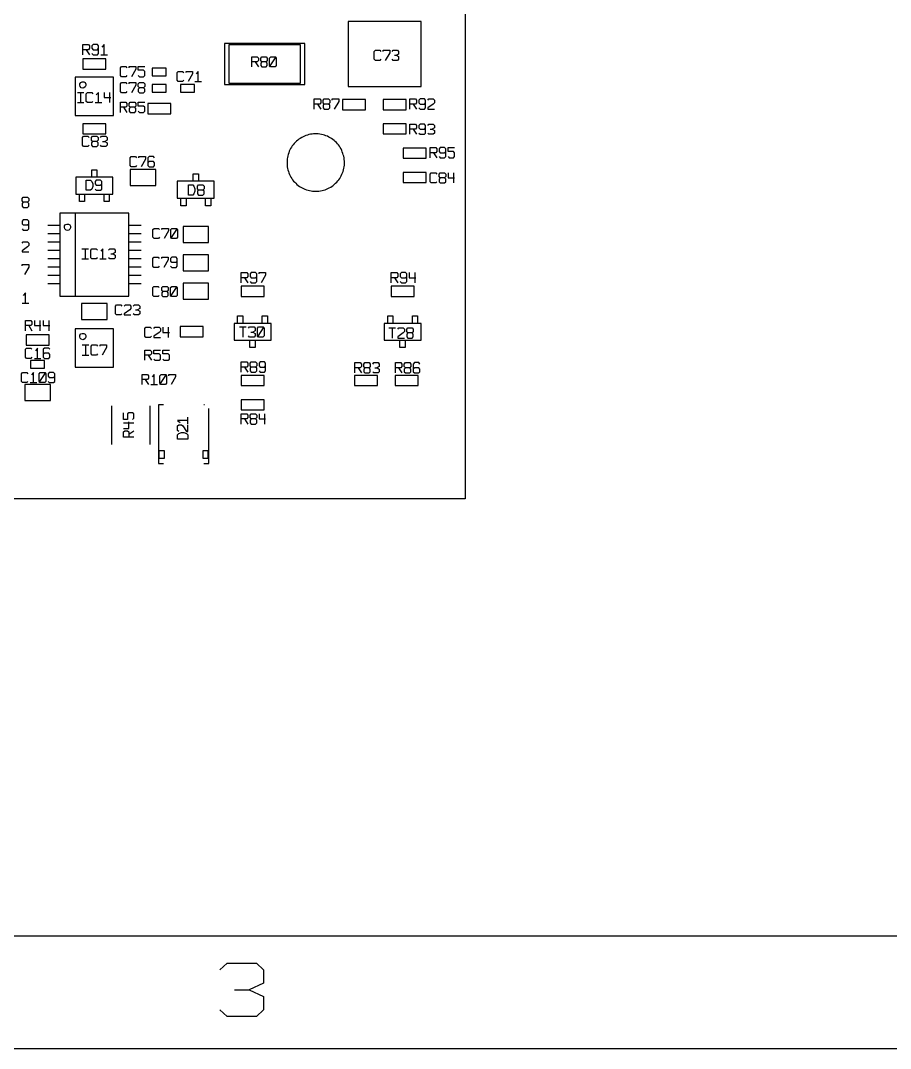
# Model space of a CAD drawing. Extents: x -228 to 961, y -124 to 716.
# Drawn here: x 172.3 to 364.9, y -124.5 to 103 of the extents above; entities that cross this region are included whole.
import ezdxf

# ---------------------------------------------------------------- set-up
doc = ezdxf.new("R2010")
doc.units = 0
doc.layers.add('1', color=1, linetype='CONTINUOUS')

msp = doc.modelspace()

# ---------------------------------------------------------------- linework, layer by layer
at = {"layer": '1'}
for p, q in [((270.75, 509.27), (270.75, -2.83)), ((244.87, 102.78), (244.87, 88.4)), ((261.02, 102.78), (244.87, 102.78)), ((261.02, 88.4), (261.02, 102.78)), ((235.27, 97.95), (217.45, 97.95)), ((217.45, 97.95), (217.45, 88.9)), ((235.27, 88.9), (235.27, 97.95)), ((186.12, 95.45), (186.12, 97.73)), ((186.12, 97.73), (187.32, 97.73)), ((187.32, 96.58), (186.12, 96.58)), ((186.85, 96.58), (187.57, 95.45)), ((187.32, 97.73), (187.57, 97.43)), ((187.57, 96.88), (187.32, 96.58)), ((187.57, 97.43), (187.57, 96.88)), ((188.35, 97.73), (188.1, 97.43)), ((188.1, 97.43), (188.1, 96.88)), ((188.1, 96.88), (188.35, 96.58)), ((188.1, 95.73), (188.35, 95.45)), ((189.32, 97.73), (188.35, 97.73)), ((188.35, 96.58), (189.32, 96.58)), ((189.55, 97.43), (189.32, 97.73)), ((189.32, 96.58), (189.55, 96.88)), ((189.32, 95.45), (189.55, 95.73)), ((189.55, 95.73), (189.55, 97.43)), ((190.82, 97.73), (190.32, 97.15)), ((190.82, 95.45), (190.82, 97.73)), ((218.45, 97.68), (218.45, 89.18)), ((234.3, 97.68), (218.45, 97.68)), ((234.3, 89.18), (234.3, 97.68)), ((250.62, 96.18), (250.87, 96.45)), ((250.62, 94.48), (250.62, 96.18)), ((250.87, 96.45), (251.82, 96.45)), ((251.82, 96.45), (252.07, 96.18)), ((252.6, 96.18), (252.6, 96.45)), ((252.6, 96.45), (254.05, 96.45)), ((254.05, 95.9), (253.07, 94.2)), ((254.05, 96.45), (254.05, 95.9)), ((254.57, 96.18), (254.82, 96.45)), ((254.82, 96.45), (255.8, 96.45)), ((256.02, 95.6), (255.55, 95.33)), ((255.8, 96.45), (256.02, 96.18)), ((256.02, 96.18), (256.02, 95.6)), ((191.17, 94.55), (186.1, 94.55)), ((186.1, 94.55), (186.1, 92.3)), ((188.35, 95.45), (189.32, 95.45)), ((190.07, 95.45), (191.55, 95.45)), ((191.17, 92.3), (191.17, 94.55)), ((223.5, 92.75), (223.5, 95.03)), ((223.5, 95.03), (224.7, 95.03)), ((224.7, 93.9), (223.5, 93.9)), ((224.22, 93.9), (224.95, 92.75)), ((224.7, 95.03), (224.95, 94.73)), ((224.95, 94.18), (224.7, 93.9)), ((224.95, 94.73), (224.95, 94.18)), ((225.47, 94.73), (225.72, 95.03)), ((225.47, 94.18), (225.47, 94.73)), ((225.72, 93.9), (225.47, 94.18)), ((225.72, 93.9), (225.47, 93.6)), ((225.47, 93.6), (225.47, 93.05)), ((225.72, 95.03), (226.67, 95.03)), ((226.67, 93.9), (225.72, 93.9)), ((226.67, 95.03), (226.92, 94.73)), ((226.92, 94.18), (226.67, 93.9)), ((226.92, 93.6), (226.67, 93.9)), ((226.92, 94.73), (226.92, 94.18)), ((226.92, 93.05), (226.92, 93.6)), ((227.45, 94.73), (227.7, 95.03)), ((227.45, 92.75), (228.9, 95.03)), ((227.45, 93.05), (227.45, 94.73)), ((227.7, 95.03), (228.67, 95.03)), ((228.67, 95.03), (228.9, 94.73)), ((228.9, 94.73), (228.9, 93.05)), ((250.87, 94.2), (250.62, 94.48)), ((251.82, 94.2), (250.87, 94.2)), ((252.07, 94.48), (251.82, 94.2)), ((254.82, 94.2), (254.57, 94.48)), ((255.8, 94.2), (254.82, 94.2)), ((255.07, 95.33), (255.55, 95.33)), ((255.55, 95.33), (256.02, 95.05)), ((256.02, 94.48), (255.8, 94.2)), ((256.02, 95.05), (256.02, 94.48)), ((186.1, 92.3), (191.17, 92.3)), ((194.4, 92.58), (194.62, 92.88)), ((194.4, 90.88), (194.4, 92.58)), ((194.62, 92.88), (195.6, 92.88)), ((195.6, 92.88), (195.85, 92.58)), ((196.37, 92.58), (196.37, 92.88)), ((196.37, 92.88), (197.82, 92.88)), ((197.82, 92.3), (196.85, 90.6)), ((197.82, 92.88), (197.82, 92.3)), ((198.35, 92.03), (198.35, 92.88)), ((198.35, 92.88), (199.8, 92.88)), ((199.55, 92.03), (198.35, 92.03)), ((199.8, 91.73), (199.55, 92.03)), ((199.8, 90.88), (199.8, 91.73)), ((204.57, 92.48), (201.45, 92.48)), ((201.45, 92.48), (201.45, 90.78)), ((204.57, 90.78), (204.57, 92.48)), ((206.97, 91.5), (207.2, 91.78)), ((206.97, 89.8), (206.97, 91.5)), ((207.2, 91.78), (208.17, 91.78)), ((208.17, 91.78), (208.42, 91.5)), ((208.95, 91.5), (208.95, 91.78)), ((208.95, 91.78), (210.4, 91.78)), ((210.4, 91.23), (209.42, 89.53)), ((210.4, 91.78), (210.4, 91.23)), ((211.65, 91.78), (211.17, 91.23)), ((211.65, 89.53), (211.65, 91.78)), ((225.47, 93.05), (225.72, 92.75)), ((225.72, 92.75), (226.67, 92.75)), ((226.67, 92.75), (226.92, 93.05)), ((227.7, 92.75), (227.45, 93.05)), ((228.67, 92.75), (227.7, 92.75)), ((228.9, 93.05), (228.67, 92.75)), ((192.87, 90.48), (184.4, 90.48)), ((184.4, 90.48), (184.4, 82)), ((185.4, 88.73), (185.45, 89.05)), ((185.45, 89.05), (185.65, 89.33)), ((185.65, 89.33), (185.97, 89.48)), ((185.97, 89.48), (186.32, 89.45)), ((186.32, 89.45), (186.6, 89.28)), ((186.6, 89.28), (186.77, 88.98)), ((186.77, 88.98), (186.77, 88.63)), ((192.87, 82), (192.87, 90.48)), ((194.62, 90.6), (194.4, 90.88)), ((194.4, 89), (194.62, 89.28)), ((194.4, 87.3), (194.4, 89)), ((195.6, 90.6), (194.62, 90.6)), ((194.62, 89.28), (195.6, 89.28)), ((195.85, 90.88), (195.6, 90.6)), ((195.6, 89.28), (195.85, 89)), ((196.37, 89), (196.37, 89.28)), ((196.37, 89.28), (197.82, 89.28)), ((197.82, 89.28), (197.82, 88.7)), ((198.35, 90.88), (198.6, 90.6)), ((198.35, 89), (198.6, 89.28)), ((198.35, 88.43), (198.35, 89)), ((198.6, 90.6), (199.55, 90.6)), ((198.6, 89.28), (199.55, 89.28)), ((199.55, 90.6), (199.8, 90.88)), ((199.55, 89.28), (199.8, 89)), ((199.8, 89), (199.8, 88.43)), ((201.45, 90.78), (204.57, 90.78)), ((204.57, 88.88), (201.45, 88.88)), ((201.45, 88.88), (201.45, 87.18)), ((204.57, 87.18), (204.57, 88.88)), ((207.2, 89.53), (206.97, 89.8)), ((208.17, 89.53), (207.2, 89.53)), ((207.75, 88.88), (207.75, 87.18)), ((210.85, 88.88), (207.75, 88.88)), ((208.42, 89.8), (208.17, 89.53)), ((210.85, 87.18), (210.85, 88.88)), ((210.92, 89.53), (212.37, 89.53)), ((217.45, 88.9), (235.27, 88.9)), ((218.45, 89.18), (234.3, 89.18)), ((184.87, 87.13), (186.32, 87.13)), ((185.5, 88.4), (185.4, 88.73)), ((185.75, 88.15), (185.5, 88.4)), ((185.6, 87.13), (185.6, 84.85)), ((186.1, 88.08), (185.75, 88.15)), ((186.32, 88.13), (186.1, 88.08)), ((186.62, 88.33), (186.32, 88.13)), ((186.77, 88.63), (186.62, 88.33)), ((186.85, 86.83), (187.1, 87.13)), ((186.85, 85.13), (186.85, 86.83)), ((187.1, 87.13), (188.05, 87.13)), ((188.05, 87.13), (188.3, 86.83)), ((189.55, 87.13), (189.07, 86.55)), ((189.55, 84.85), (189.55, 87.13)), ((190.8, 87.13), (190.8, 85.98)), ((192.02, 87.13), (192.02, 84.85)), ((194.62, 87), (194.4, 87.3)), ((195.6, 87), (194.62, 87)), ((195.85, 87.3), (195.6, 87)), ((197.82, 88.7), (196.85, 87)), ((198.6, 88.15), (198.35, 88.43)), ((198.6, 88.15), (198.35, 87.85)), ((198.35, 87.85), (198.35, 87.3)), ((198.35, 87.3), (198.6, 87)), ((199.55, 88.15), (198.6, 88.15)), ((198.6, 87), (199.55, 87)), ((199.8, 88.43), (199.55, 88.15)), ((199.8, 87.85), (199.55, 88.15)), ((199.55, 87), (199.8, 87.3)), ((199.8, 87.3), (199.8, 87.85)), ((201.45, 87.18), (204.57, 87.18)), ((207.75, 87.18), (210.85, 87.18)), ((244.87, 88.4), (261.02, 88.4)), ((184.87, 84.85), (186.32, 84.85)), ((187.1, 84.85), (186.85, 85.13)), ((188.05, 84.85), (187.1, 84.85)), ((188.3, 85.13), (188.05, 84.85)), ((188.82, 84.85), (190.27, 84.85)), ((190.8, 85.98), (192.27, 85.98)), ((194.4, 82.7), (194.4, 84.95)), ((194.4, 84.95), (195.6, 84.95)), ((195.6, 84.95), (195.85, 84.68)), ((195.85, 84.68), (195.85, 84.1)), ((196.37, 84.68), (196.6, 84.95)), ((196.37, 84.1), (196.37, 84.68)), ((196.6, 84.95), (197.57, 84.95)), ((197.57, 84.95), (197.82, 84.68)), ((197.82, 84.68), (197.82, 84.1)), ((198.35, 84.1), (198.35, 84.95)), ((198.35, 84.95), (199.8, 84.95)), ((205.55, 84.68), (200.47, 84.68)), ((200.47, 84.68), (200.47, 82.4)), ((205.55, 82.4), (205.55, 84.68)), ((237.32, 83.43), (237.32, 85.68)), ((237.32, 85.68), (238.55, 85.68)), ((238.55, 84.55), (237.32, 84.55)), ((238.05, 84.55), (238.77, 83.43)), ((238.55, 85.68), (238.77, 85.4)), ((238.77, 84.83), (238.55, 84.55)), ((238.77, 85.4), (238.77, 84.83)), ((239.3, 85.4), (239.55, 85.68)), ((239.3, 84.83), (239.3, 85.4)), ((239.55, 84.55), (239.3, 84.83)), ((239.55, 84.55), (239.3, 84.28)), ((239.3, 84.28), (239.3, 83.7)), ((239.55, 85.68), (240.52, 85.68)), ((240.52, 84.55), (239.55, 84.55)), ((240.52, 85.68), (240.75, 85.4)), ((240.75, 84.83), (240.52, 84.55)), ((240.75, 84.28), (240.52, 84.55)), ((240.75, 85.4), (240.75, 84.83)), ((240.75, 83.7), (240.75, 84.28)), ((241.27, 85.4), (241.27, 85.68)), ((241.27, 85.68), (242.75, 85.68)), ((242.75, 85.1), (241.77, 83.43)), ((242.75, 85.68), (242.75, 85.1)), ((248.67, 85.58), (243.57, 85.58)), ((243.57, 85.58), (243.57, 83.3)), ((248.67, 83.3), (248.67, 85.58)), ((257.65, 85.58), (252.57, 85.58)), ((252.57, 85.58), (252.57, 83.3)), ((257.65, 83.3), (257.65, 85.58)), ((258.52, 83.43), (258.52, 85.68)), ((258.52, 85.68), (259.75, 85.68)), ((259.75, 84.55), (258.52, 84.55)), ((259.25, 84.55), (259.97, 83.43)), ((259.75, 85.68), (259.97, 85.4)), ((259.97, 84.83), (259.75, 84.55)), ((259.97, 85.4), (259.97, 84.83)), ((260.75, 85.68), (260.5, 85.4)), ((260.5, 85.4), (260.5, 84.83)), ((260.5, 84.83), (260.75, 84.55)), ((261.72, 85.68), (260.75, 85.68)), ((260.75, 84.55), (261.72, 84.55)), ((261.95, 85.4), (261.72, 85.68)), ((261.72, 84.55), (261.95, 84.83)), ((261.95, 83.7), (261.95, 85.4)), ((262.47, 85.4), (262.72, 85.68)), ((263.7, 84.55), (262.47, 83.7)), ((262.72, 85.68), (263.7, 85.68)), ((263.7, 85.68), (263.95, 85.4)), ((263.95, 84.83), (263.7, 84.55)), ((263.95, 85.4), (263.95, 84.83)), ((184.4, 82), (192.87, 82)), ((195.6, 83.83), (194.4, 83.83)), ((195.12, 83.83), (195.85, 82.7)), ((195.85, 84.1), (195.6, 83.83)), ((196.6, 83.83), (196.37, 84.1)), ((196.6, 83.83), (196.37, 83.55)), ((196.37, 83.55), (196.37, 82.98)), ((196.37, 82.98), (196.6, 82.7)), ((197.57, 83.83), (196.6, 83.83)), ((196.6, 82.7), (197.57, 82.7)), ((197.82, 84.1), (197.57, 83.83)), ((197.82, 83.55), (197.57, 83.83)), ((197.57, 82.7), (197.82, 82.98)), ((197.82, 82.98), (197.82, 83.55)), ((199.55, 84.1), (198.35, 84.1)), ((198.35, 82.98), (198.6, 82.7)), ((198.6, 82.7), (199.55, 82.7)), ((199.8, 83.83), (199.55, 84.1)), ((199.55, 82.7), (199.8, 82.98)), ((199.8, 82.98), (199.8, 83.83)), ((200.47, 82.4), (205.55, 82.4)), ((239.3, 83.7), (239.55, 83.43)), ((239.55, 83.43), (240.52, 83.43)), ((240.52, 83.43), (240.75, 83.7)), ((243.57, 83.3), (248.67, 83.3)), ((252.57, 83.3), (257.65, 83.3)), ((260.5, 83.7), (260.75, 83.43)), ((260.75, 83.43), (261.72, 83.43)), ((261.72, 83.43), (261.95, 83.7)), ((262.47, 83.7), (262.47, 83.43)), ((262.47, 83.43), (263.95, 83.43)), ((191.17, 80.18), (186.1, 80.18)), ((186.1, 80.18), (186.1, 77.93)), ((191.17, 77.93), (191.17, 80.18)), ((257.65, 80.18), (252.57, 80.18)), ((252.57, 80.18), (252.57, 77.93)), ((257.65, 77.93), (257.65, 80.18)), ((258.52, 77.85), (258.52, 80.1)), ((258.52, 80.1), (259.75, 80.1)), ((259.75, 80.1), (259.97, 79.83)), ((259.97, 79.83), (259.97, 79.25)), ((260.75, 80.1), (260.5, 79.83)), ((260.5, 79.83), (260.5, 79.25)), ((261.72, 80.1), (260.75, 80.1)), ((261.95, 79.83), (261.72, 80.1)), ((261.95, 78.13), (261.95, 79.83)), ((262.47, 79.83), (262.72, 80.1)), ((262.72, 80.1), (263.7, 80.1)), ((263.7, 80.1), (263.95, 79.83)), ((263.95, 79.83), (263.95, 79.25)), ((186.02, 77.13), (186.27, 77.4)), ((186.1, 77.93), (191.17, 77.93)), ((186.27, 77.4), (187.22, 77.4)), ((187.22, 77.4), (187.47, 77.13)), ((188, 77.13), (188.25, 77.4)), ((188.25, 77.4), (189.22, 77.4)), ((189.22, 77.4), (189.45, 77.13)), ((189.97, 77.13), (190.22, 77.4)), ((190.22, 77.4), (191.2, 77.4)), ((191.2, 77.4), (191.45, 77.13)), ((235.17, 77.43), (234.85, 77.3)), ((235.5, 77.58), (235.17, 77.43)), ((235.82, 77.68), (235.5, 77.58)), ((236.15, 77.78), (235.82, 77.68)), ((236.5, 77.85), (236.15, 77.78)), ((236.85, 77.9), (236.5, 77.85)), ((237.2, 77.93), (236.85, 77.9)), ((237.55, 77.95), (237.2, 77.93)), ((237.87, 77.95), (237.55, 77.95)), ((238.22, 77.93), (237.87, 77.95)), ((238.57, 77.88), (238.22, 77.93)), ((238.92, 77.83), (238.57, 77.88)), ((239.27, 77.75), (238.92, 77.83)), ((239.6, 77.65), (239.27, 77.75)), ((239.92, 77.53), (239.6, 77.65)), ((240.25, 77.4), (239.92, 77.53)), ((240.57, 77.25), (240.25, 77.4)), ((252.57, 77.93), (257.65, 77.93)), ((259.75, 78.98), (258.52, 78.98)), ((259.25, 78.98), (259.97, 77.85)), ((259.97, 79.25), (259.75, 78.98)), ((260.5, 79.25), (260.75, 78.98)), ((260.5, 78.13), (260.75, 77.85)), ((260.75, 78.98), (261.72, 78.98)), ((260.75, 77.85), (261.72, 77.85)), ((261.72, 78.98), (261.95, 79.25)), ((261.72, 77.85), (261.95, 78.13)), ((262.72, 77.85), (262.47, 78.13)), ((263.7, 77.85), (262.72, 77.85)), ((262.97, 78.98), (263.45, 78.98)), ((263.95, 79.25), (263.45, 78.98)), ((263.45, 78.98), (263.95, 78.7)), ((263.95, 78.13), (263.7, 77.85)), ((263.95, 78.7), (263.95, 78.13)), ((186.02, 75.43), (186.02, 77.13)), ((186.27, 75.13), (186.02, 75.43)), ((187.22, 75.13), (186.27, 75.13)), ((187.47, 75.43), (187.22, 75.13)), ((188, 76.55), (188, 77.13)), ((188.25, 76.28), (188, 76.55)), ((188.25, 76.28), (188, 75.98)), ((188, 75.98), (188, 75.43)), ((188, 75.43), (188.25, 75.13)), ((189.22, 76.28), (188.25, 76.28)), ((188.25, 75.13), (189.22, 75.13)), ((189.45, 76.55), (189.22, 76.28)), ((189.45, 75.98), (189.22, 76.28)), ((189.22, 75.13), (189.45, 75.43)), ((189.45, 77.13), (189.45, 76.55)), ((189.45, 75.43), (189.45, 75.98)), ((190.22, 75.13), (189.97, 75.43)), ((191.2, 75.13), (190.22, 75.13)), ((190.47, 76.28), (190.95, 76.28)), ((191.45, 76.55), (190.95, 76.28)), ((190.95, 76.28), (191.45, 75.98)), ((191.45, 75.43), (191.2, 75.13)), ((191.45, 77.13), (191.45, 76.55)), ((191.45, 75.98), (191.45, 75.43)), ((232.47, 75.28), (232.27, 75)), ((232.67, 75.55), (232.47, 75.28)), ((232.92, 75.83), (232.67, 75.55)), ((233.15, 76.08), (232.92, 75.83)), ((233.4, 76.33), (233.15, 76.08)), ((233.67, 76.55), (233.4, 76.33)), ((233.95, 76.75), (233.67, 76.55)), ((234.25, 76.95), (233.95, 76.75)), ((234.55, 77.13), (234.25, 76.95)), ((234.85, 77.3), (234.55, 77.13)), ((240.87, 77.08), (240.57, 77.25)), ((241.17, 76.9), (240.87, 77.08)), ((241.45, 76.7), (241.17, 76.9)), ((241.72, 76.48), (241.45, 76.7)), ((242, 76.25), (241.72, 76.48)), ((242.25, 76), (242, 76.25)), ((242.47, 75.75), (242.25, 76)), ((242.7, 75.48), (242.47, 75.75)), ((242.9, 75.2), (242.7, 75.48)), ((243.1, 74.9), (242.9, 75.2)), ((196.55, 72.65), (196.77, 72.93)), ((196.77, 72.93), (197.75, 72.93)), ((197.75, 72.93), (198, 72.65)), ((198.52, 72.65), (198.52, 72.93)), ((198.52, 72.93), (199.97, 72.93)), ((199.97, 72.93), (199.97, 72.35)), ((200.75, 72.93), (200.5, 72.65)), ((201.72, 72.93), (200.75, 72.93)), ((201.95, 72.65), (201.72, 72.93)), ((231.47, 73.08), (231.4, 72.73)), ((231.55, 73.4), (231.47, 73.08)), ((231.67, 73.75), (231.55, 73.4)), ((231.8, 74.08), (231.67, 73.75)), ((231.95, 74.38), (231.8, 74.08)), ((232.1, 74.7), (231.95, 74.38)), ((232.27, 75), (232.1, 74.7)), ((243.27, 74.6), (243.1, 74.9)), ((243.42, 74.28), (243.27, 74.6)), ((243.55, 73.95), (243.42, 74.28)), ((243.67, 73.63), (243.55, 73.95)), ((243.77, 73.3), (243.67, 73.63)), ((243.87, 72.98), (243.77, 73.3)), ((243.92, 72.63), (243.87, 72.98)), ((262.15, 74.8), (257.05, 74.8)), ((257.05, 74.8), (257.05, 72.53)), ((262.15, 72.53), (262.15, 74.8)), ((263.02, 72.63), (263.02, 74.9)), ((263.02, 74.9), (264.22, 74.9)), ((264.22, 73.78), (263.02, 73.78)), ((263.75, 73.78), (264.47, 72.63)), ((264.22, 74.9), (264.47, 74.63)), ((264.47, 74.05), (264.22, 73.78)), ((264.47, 74.63), (264.47, 74.05)), ((265.25, 74.9), (265, 74.63)), ((265, 74.63), (265, 74.05)), ((265, 74.05), (265.25, 73.78)), ((265, 72.93), (265.25, 72.63)), ((266.2, 74.9), (265.25, 74.9)), ((265.25, 73.78), (266.2, 73.78)), ((266.45, 74.63), (266.2, 74.9)), ((266.2, 73.78), (266.45, 74.05)), ((266.2, 72.63), (266.45, 72.93)), ((266.45, 72.93), (266.45, 74.63)), ((266.97, 74.05), (266.97, 74.9)), ((266.97, 74.9), (268.42, 74.9)), ((268.2, 74.05), (266.97, 74.05)), ((266.97, 72.93), (267.22, 72.63)), ((268.42, 73.78), (268.2, 74.05)), ((268.2, 72.63), (268.42, 72.93)), ((268.42, 72.93), (268.42, 73.78)), ((196.55, 70.95), (196.55, 72.65)), ((196.77, 70.65), (196.55, 70.95)), ((197.75, 70.65), (196.77, 70.65)), ((198, 70.95), (197.75, 70.65)), ((199.97, 72.35), (199, 70.65)), ((200.5, 72.65), (200.5, 70.95)), ((200.75, 71.8), (200.5, 71.5)), ((200.5, 70.95), (200.75, 70.65)), ((201.72, 71.8), (200.75, 71.8)), ((200.75, 70.65), (201.72, 70.65)), ((201.95, 71.5), (201.72, 71.8)), ((201.72, 70.65), (201.95, 70.95)), ((201.95, 70.95), (201.95, 71.5)), ((231.35, 72.4), (231.3, 72.05)), ((231.3, 72.05), (231.3, 71.7)), ((231.3, 71.7), (231.3, 71.35)), ((231.3, 71.35), (231.32, 71)), ((231.32, 71), (231.35, 70.65)), ((231.4, 72.73), (231.35, 72.4)), ((231.35, 70.65), (231.42, 70.3)), ((243.9, 70.33), (243.95, 70.65)), ((243.97, 72.28), (243.92, 72.63)), ((243.95, 70.65), (244, 71)), ((244, 71.93), (243.97, 72.28)), ((244.02, 71.58), (244, 71.93)), ((244, 71), (244.02, 71.35)), ((244.02, 71.35), (244.02, 71.58)), ((257.05, 72.53), (262.15, 72.53)), ((265.25, 72.63), (266.2, 72.63)), ((267.22, 72.63), (268.2, 72.63)), ((192.72, 68.35), (184.55, 68.35)), ((184.55, 68.35), (184.55, 64.6)), ((188.07, 68.35), (188.07, 70)), ((188.07, 70), (189.22, 70)), ((189.22, 70), (189.22, 68.35)), ((192.72, 64.6), (192.72, 68.35)), ((202.25, 70.05), (196.6, 70.05)), ((196.6, 70.05), (196.6, 66.5)), ((202.25, 66.5), (202.25, 70.05)), ((210.52, 67.45), (210.52, 69.1)), ((210.52, 69.1), (211.67, 69.1)), ((211.67, 69.1), (211.67, 67.45)), ((231.42, 70.3), (231.5, 69.98)), ((231.5, 69.98), (231.6, 69.63)), ((231.6, 69.63), (231.7, 69.3)), ((231.7, 69.3), (231.85, 68.98)), ((231.85, 68.98), (232, 68.68)), ((232, 68.68), (232.17, 68.35)), ((232.17, 68.35), (232.35, 68.08)), ((242.97, 68.08), (243.15, 68.38)), ((243.15, 68.38), (243.32, 68.68)), ((243.32, 68.68), (243.47, 69)), ((243.47, 69), (243.6, 69.33)), ((243.6, 69.33), (243.72, 69.65)), ((243.72, 69.65), (243.82, 69.98)), ((243.82, 69.98), (243.9, 70.33)), ((262.15, 69.4), (257.05, 69.4)), ((257.05, 69.4), (257.05, 67.15)), ((262.15, 67.15), (262.15, 69.4)), ((263.02, 69.05), (263.25, 69.33)), ((263.02, 67.35), (263.02, 69.05)), ((263.25, 69.33), (264.22, 69.33)), ((264.22, 69.33), (264.47, 69.05)), ((265, 69.05), (265.25, 69.33)), ((265, 68.48), (265, 69.05)), ((265.25, 68.2), (265, 68.48)), ((265.25, 69.33), (266.2, 69.33)), ((266.2, 69.33), (266.45, 69.05)), ((266.45, 68.48), (266.2, 68.2)), ((266.45, 69.05), (266.45, 68.48)), ((266.97, 69.33), (266.97, 68.2)), ((268.2, 69.33), (268.2, 67.08)), ((186.85, 65.45), (186.85, 67.7)), ((186.85, 67.7), (187.82, 67.7)), ((187.82, 67.7), (188.05, 67.43)), ((188.05, 67.43), (188.3, 66.88)), ((188.3, 66.3), (188.05, 65.73)), ((188.3, 66.88), (188.3, 66.3)), ((189.07, 67.7), (188.82, 67.43)), ((188.82, 67.43), (188.82, 66.88)), ((188.82, 66.88), (189.07, 66.58)), ((190.02, 67.7), (189.07, 67.7)), ((189.07, 66.58), (190.02, 66.58)), ((190.27, 67.43), (190.02, 67.7)), ((190.02, 66.58), (190.27, 66.88)), ((190.27, 65.73), (190.27, 67.43)), ((196.6, 66.5), (202.25, 66.5)), ((215.2, 67.45), (207, 67.45)), ((207, 67.45), (207, 63.7)), ((209.47, 64.38), (209.47, 66.63)), ((209.47, 66.63), (210.45, 66.63)), ((210.45, 66.63), (210.7, 66.35)), ((210.7, 66.35), (210.92, 65.78)), ((211.45, 66.35), (211.7, 66.63)), ((211.45, 65.78), (211.45, 66.35)), ((211.7, 66.63), (212.67, 66.63)), ((212.67, 66.63), (212.92, 66.35)), ((212.92, 66.35), (212.92, 65.78)), ((215.2, 63.7), (215.2, 67.45)), ((232.35, 68.08), (232.55, 67.78)), ((232.55, 67.78), (232.77, 67.5)), ((232.77, 67.5), (233, 67.25)), ((233, 67.25), (233.25, 67)), ((233.25, 67), (233.5, 66.75)), ((233.5, 66.75), (233.77, 66.55)), ((233.77, 66.55), (234.05, 66.33)), ((234.05, 66.33), (234.35, 66.15)), ((234.35, 66.15), (234.65, 65.98)), ((240.67, 65.98), (240.97, 66.15)), ((240.97, 66.15), (241.27, 66.35)), ((241.27, 66.35), (241.55, 66.55)), ((241.55, 66.55), (241.82, 66.78)), ((241.82, 66.78), (242.07, 67)), ((242.07, 67), (242.32, 67.25)), ((242.32, 67.25), (242.55, 67.53)), ((242.55, 67.53), (242.77, 67.8)), ((242.77, 67.8), (242.97, 68.08)), ((257.05, 67.15), (262.15, 67.15)), ((263.25, 67.08), (263.02, 67.35)), ((264.22, 67.08), (263.25, 67.08)), ((264.47, 67.35), (264.22, 67.08)), ((265.25, 68.2), (265, 67.93)), ((265, 67.93), (265, 67.35)), ((265, 67.35), (265.25, 67.08)), ((266.2, 68.2), (265.25, 68.2)), ((265.25, 67.08), (266.2, 67.08)), ((266.45, 67.93), (266.2, 68.2)), ((266.2, 67.08), (266.45, 67.35)), ((266.45, 67.35), (266.45, 67.93)), ((266.97, 68.2), (268.42, 68.2)), ((172.65, 63.65), (172.9, 63.95)), ((172.9, 63.95), (173.87, 63.95)), ((173.87, 63.95), (174.12, 63.65)), ((184.55, 64.6), (192.72, 64.6)), ((185.32, 62.95), (185.32, 64.6)), ((186.47, 64.6), (186.47, 62.95)), ((187.82, 65.45), (186.85, 65.45)), ((188.05, 65.73), (187.82, 65.45)), ((188.82, 65.73), (189.07, 65.45)), ((189.07, 65.45), (190.02, 65.45)), ((190.02, 65.45), (190.27, 65.73)), ((190.8, 62.95), (190.8, 64.6)), ((191.95, 64.6), (191.95, 62.95)), ((210.45, 64.38), (209.47, 64.38)), ((210.7, 64.65), (210.45, 64.38)), ((210.92, 65.23), (210.7, 64.65)), ((210.92, 65.78), (210.92, 65.23)), ((211.7, 65.5), (211.45, 65.78)), ((211.7, 65.5), (211.45, 65.23)), ((211.45, 65.23), (211.45, 64.65)), ((211.45, 64.65), (211.7, 64.38)), ((212.67, 65.5), (211.7, 65.5)), ((211.7, 64.38), (212.67, 64.38)), ((212.92, 65.78), (212.67, 65.5)), ((212.92, 65.23), (212.67, 65.5)), ((212.67, 64.38), (212.92, 64.65)), ((212.92, 64.65), (212.92, 65.23)), ((234.65, 65.98), (234.95, 65.83)), ((234.95, 65.83), (235.27, 65.68)), ((235.27, 65.68), (235.6, 65.55)), ((235.6, 65.55), (235.95, 65.45)), ((235.95, 65.45), (236.27, 65.38)), ((236.27, 65.38), (236.62, 65.3)), ((236.62, 65.3), (236.97, 65.25)), ((236.97, 65.25), (237.32, 65.23)), ((237.32, 65.23), (237.65, 65.23)), ((237.65, 65.23), (238, 65.23)), ((238, 65.23), (238.35, 65.25)), ((238.35, 65.25), (238.7, 65.3)), ((238.7, 65.3), (239.05, 65.38)), ((239.05, 65.38), (239.37, 65.45)), ((239.37, 65.45), (239.72, 65.55)), ((239.72, 65.55), (240.05, 65.68)), ((240.05, 65.68), (240.37, 65.83)), ((240.37, 65.83), (240.67, 65.98)), ((172.65, 63.1), (172.65, 63.65)), ((172.9, 62.8), (172.65, 63.1)), ((172.9, 62.8), (172.65, 62.53)), ((172.65, 62.53), (172.65, 61.95)), ((172.65, 61.95), (172.9, 61.68)), ((173.87, 62.8), (172.9, 62.8)), ((172.9, 61.68), (173.87, 61.68)), ((174.12, 63.1), (173.87, 62.8)), ((174.12, 62.53), (173.87, 62.8)), ((173.87, 61.68), (174.12, 61.95)), ((174.12, 63.65), (174.12, 63.1)), ((174.12, 61.95), (174.12, 62.53)), ((186.47, 62.95), (185.32, 62.95)), ((191.95, 62.95), (190.8, 62.95)), ((207, 63.7), (215.2, 63.7)), ((207.8, 62.05), (207.8, 63.7)), ((208.95, 62.05), (207.8, 62.05)), ((208.95, 63.7), (208.95, 62.05)), ((213.25, 62.05), (213.25, 63.7)), ((214.4, 62.05), (213.25, 62.05)), ((214.4, 63.7), (214.4, 62.05)), ((181, 60.4), (181, 42)), ((196.27, 60.4), (181, 60.4)), ((181, 60.4), (181, 42)), ((196.27, 60.4), (181, 60.4)), ((181, 60.4), (181, 42)), ((196.27, 60.4), (181, 60.4)), ((184.4, 60.4), (184.4, 42)), ((184.4, 60.4), (184.4, 42)), ((184.4, 60.4), (184.4, 42)), ((196.27, 42), (196.27, 60.4)), ((196.27, 42), (196.27, 60.4)), ((196.27, 42), (196.27, 60.4)), ((172.9, 58.9), (172.65, 58.63)), ((172.65, 58.63), (172.65, 58.05)), ((172.65, 58.05), (172.9, 57.78)), ((172.65, 56.93), (172.9, 56.65)), ((173.87, 58.9), (172.9, 58.9)), ((172.9, 57.78), (173.87, 57.78)), ((174.12, 58.63), (173.87, 58.9)), ((173.87, 57.78), (174.12, 58.05)), ((173.87, 56.65), (174.12, 56.93)), ((174.12, 56.93), (174.12, 58.63)), ((181, 57.65), (178.3, 57.65)), ((181, 57.65), (178.3, 57.65)), ((181, 57.65), (178.3, 57.65)), ((182, 57.23), (182.05, 57.58)), ((182, 57.23), (182.05, 57.58)), ((182, 57.23), (182.05, 57.58)), ((182.1, 56.9), (182, 57.23)), ((182.1, 56.9), (182, 57.23)), ((182.1, 56.9), (182, 57.23)), ((182.05, 57.58), (182.25, 57.85)), ((182.05, 57.58), (182.25, 57.85)), ((182.05, 57.58), (182.25, 57.85)), ((182.37, 56.65), (182.1, 56.9)), ((182.37, 56.65), (182.1, 56.9)), ((182.37, 56.65), (182.1, 56.9)), ((182.25, 57.85), (182.57, 57.98)), ((182.25, 57.85), (182.57, 57.98)), ((182.25, 57.85), (182.57, 57.98)), ((182.57, 57.98), (182.92, 57.95)), ((182.57, 57.98), (182.92, 57.95)), ((182.57, 57.98), (182.92, 57.95)), ((182.92, 57.95), (183.2, 57.78)), ((182.92, 57.95), (183.2, 57.78)), ((182.92, 57.95), (183.2, 57.78)), ((183.2, 57.78), (183.37, 57.48)), ((183.2, 57.78), (183.37, 57.48)), ((183.2, 57.78), (183.37, 57.48)), ((183.37, 57.13), (183.22, 56.83)), ((183.37, 57.13), (183.22, 56.83)), ((183.37, 57.13), (183.22, 56.83)), ((183.37, 57.48), (183.37, 57.13)), ((183.37, 57.48), (183.37, 57.13)), ((183.37, 57.48), (183.37, 57.13)), ((198.97, 57.65), (196.27, 57.65)), ((198.97, 57.65), (196.27, 57.65)), ((198.97, 57.65), (196.27, 57.65)), ((201.62, 56.75), (201.85, 57.03)), ((201.85, 57.03), (202.82, 57.03)), ((202.82, 57.03), (203.07, 56.75)), ((203.6, 56.75), (203.6, 57.03)), ((203.6, 57.03), (205.05, 57.03)), ((205.05, 57.03), (205.05, 56.48)), ((205.57, 56.75), (205.82, 57.03)), ((205.57, 54.78), (207.02, 57.03)), ((205.82, 57.03), (206.8, 57.03)), ((206.8, 57.03), (207.02, 56.75)), ((213.92, 57.45), (208.27, 57.45)), ((208.27, 57.45), (208.27, 53.93)), ((213.92, 53.93), (213.92, 57.45)), ((172.9, 56.65), (173.87, 56.65)), ((181, 55.8), (178.3, 55.8)), ((181, 55.8), (178.3, 55.8)), ((181, 55.8), (178.3, 55.8)), ((182.7, 56.58), (182.37, 56.65)), ((182.7, 56.58), (182.37, 56.65)), ((182.7, 56.58), (182.37, 56.65)), ((182.95, 56.63), (182.7, 56.58)), ((182.95, 56.63), (182.7, 56.58)), ((182.95, 56.63), (182.7, 56.58)), ((183.22, 56.83), (182.95, 56.63)), ((183.22, 56.83), (182.95, 56.63)), ((183.22, 56.83), (182.95, 56.63)), ((198.97, 55.8), (196.27, 55.8)), ((198.97, 55.8), (196.27, 55.8)), ((198.97, 55.8), (196.27, 55.8)), ((201.62, 55.05), (201.62, 56.75)), ((201.85, 54.78), (201.62, 55.05)), ((202.82, 54.78), (201.85, 54.78)), ((203.07, 55.05), (202.82, 54.78)), ((205.05, 56.48), (204.07, 54.78)), ((205.57, 55.05), (205.57, 56.75)), ((205.82, 54.78), (205.57, 55.05)), ((206.8, 54.78), (205.82, 54.78)), ((207.02, 55.05), (206.8, 54.78)), ((207.02, 56.75), (207.02, 55.05)), ((172.65, 53.78), (172.9, 54.05)), ((173.87, 52.93), (172.65, 52.08)), ((172.9, 54.05), (173.87, 54.05)), ((173.87, 54.05), (174.12, 53.78)), ((174.12, 53.2), (173.87, 52.93)), ((174.12, 53.78), (174.12, 53.2)), ((181, 53.95), (178.3, 53.95)), ((181, 53.95), (178.3, 53.95)), ((181, 53.95), (178.3, 53.95)), ((185.87, 52.5), (187.32, 52.5)), ((186.6, 52.5), (186.6, 50.25)), ((187.85, 52.23), (188.1, 52.5)), ((188.1, 52.5), (189.05, 52.5)), ((189.05, 52.5), (189.3, 52.23)), ((190.55, 52.5), (190.07, 51.95)), ((190.55, 50.25), (190.55, 52.5)), ((191.8, 52.23), (192.05, 52.5)), ((192.05, 52.5), (193.02, 52.5)), ((193.02, 52.5), (193.27, 52.23)), ((198.97, 53.95), (196.27, 53.95)), ((198.97, 53.95), (196.27, 53.95)), ((198.97, 53.95), (196.27, 53.95)), ((208.27, 53.93), (213.92, 53.93)), ((172.65, 52.08), (172.65, 51.8)), ((172.65, 51.8), (174.12, 51.8)), ((181, 52.13), (178.3, 52.13)), ((181, 52.13), (178.3, 52.13)), ((181, 52.13), (178.3, 52.13)), ((181, 50.28), (178.3, 50.28)), ((181, 50.28), (178.3, 50.28)), ((181, 50.28), (178.3, 50.28)), ((185.87, 50.25), (187.32, 50.25)), ((187.85, 50.53), (187.85, 52.23)), ((188.1, 50.25), (187.85, 50.53)), ((189.05, 50.25), (188.1, 50.25)), ((189.3, 50.53), (189.05, 50.25)), ((189.82, 50.25), (191.27, 50.25)), ((192.05, 50.25), (191.8, 50.53)), ((193.02, 50.25), (192.05, 50.25)), ((192.3, 51.38), (192.77, 51.38)), ((193.27, 51.65), (192.77, 51.38)), ((192.77, 51.38), (193.27, 51.1)), ((193.27, 50.53), (193.02, 50.25)), ((193.27, 52.23), (193.27, 51.65)), ((193.27, 51.1), (193.27, 50.53)), ((198.97, 52.13), (196.27, 52.13)), ((198.97, 52.13), (196.27, 52.13)), ((198.97, 52.13), (196.27, 52.13)), ((198.97, 50.28), (196.27, 50.28)), ((198.97, 50.28), (196.27, 50.28)), ((198.97, 50.28), (196.27, 50.28)), ((201.57, 50.35), (201.82, 50.65)), ((201.57, 48.68), (201.57, 50.35)), ((201.82, 50.65), (202.77, 50.65)), ((202.77, 50.65), (203.02, 50.35)), ((203.55, 50.35), (203.55, 50.65)), ((203.55, 50.65), (205, 50.65)), ((205, 50.08), (204.05, 48.38)), ((205, 50.65), (205, 50.08)), ((205.77, 50.65), (205.52, 50.35)), ((205.52, 50.35), (205.52, 49.8)), ((206.75, 50.65), (205.77, 50.65)), ((207, 50.35), (206.75, 50.65)), ((207, 48.68), (207, 50.35)), ((213.92, 51.18), (208.27, 51.18)), ((208.27, 51.18), (208.27, 47.63)), ((213.92, 47.63), (213.92, 51.18)), ((172.65, 48.75), (172.65, 49.03)), ((172.65, 49.03), (174.12, 49.03)), ((174.12, 48.45), (173.15, 46.78)), ((174.12, 49.03), (174.12, 48.45)), ((181, 48.45), (178.3, 48.45)), ((181, 48.45), (178.3, 48.45)), ((181, 48.45), (178.3, 48.45)), ((198.97, 48.45), (196.27, 48.45)), ((198.97, 48.45), (196.27, 48.45)), ((198.97, 48.45), (196.27, 48.45)), ((201.82, 48.38), (201.57, 48.68)), ((202.77, 48.38), (201.82, 48.38)), ((203.02, 48.68), (202.77, 48.38)), ((205.52, 49.8), (205.77, 49.53)), ((205.52, 48.68), (205.77, 48.38)), ((205.77, 49.53), (206.75, 49.53)), ((205.77, 48.38), (206.75, 48.38)), ((206.75, 49.53), (207, 49.8)), ((206.75, 48.38), (207, 48.68)), ((181, 46.6), (178.3, 46.6)), ((181, 46.6), (178.3, 46.6)), ((181, 46.6), (178.3, 46.6)), ((198.97, 46.6), (196.27, 46.6)), ((198.97, 46.6), (196.27, 46.6)), ((198.97, 46.6), (196.27, 46.6)), ((208.27, 47.63), (213.92, 47.63)), ((221.15, 44.98), (221.15, 47.23)), ((221.15, 47.23), (222.37, 47.23)), ((222.37, 46.1), (221.15, 46.1)), ((221.87, 46.1), (222.6, 44.98)), ((222.37, 47.23), (222.6, 46.95)), ((222.6, 46.38), (222.37, 46.1)), ((222.6, 46.95), (222.6, 46.38)), ((223.37, 47.23), (223.15, 46.95)), ((223.15, 46.95), (223.15, 46.38)), ((223.15, 46.38), (223.37, 46.1)), ((224.35, 47.23), (223.37, 47.23)), ((223.37, 46.1), (224.35, 46.1)), ((224.6, 46.95), (224.35, 47.23)), ((224.35, 46.1), (224.6, 46.38)), ((224.6, 45.25), (224.6, 46.95)), ((225.12, 46.95), (225.12, 47.23)), ((225.12, 47.23), (226.57, 47.23)), ((226.57, 46.68), (225.6, 44.98)), ((226.57, 47.23), (226.57, 46.68)), ((254.4, 44.98), (254.4, 47.23)), ((254.4, 47.23), (255.6, 47.23)), ((255.6, 46.1), (254.4, 46.1)), ((255.12, 46.1), (255.85, 44.98)), ((255.6, 47.23), (255.85, 46.95)), ((255.85, 46.38), (255.6, 46.1)), ((255.85, 46.95), (255.85, 46.38)), ((256.62, 47.23), (256.37, 46.95)), ((256.37, 46.95), (256.37, 46.38)), ((256.37, 46.38), (256.62, 46.1)), ((257.57, 47.23), (256.62, 47.23)), ((256.62, 46.1), (257.57, 46.1)), ((257.82, 46.95), (257.57, 47.23)), ((257.57, 46.1), (257.82, 46.38)), ((257.82, 45.25), (257.82, 46.95)), ((258.35, 47.23), (258.35, 46.1)), ((258.35, 46.1), (259.8, 46.1)), ((259.57, 47.23), (259.57, 44.98)), ((181, 44.78), (178.3, 44.78)), ((181, 44.78), (178.3, 44.78)), ((181, 44.78), (178.3, 44.78)), ((198.97, 44.78), (196.27, 44.78)), ((198.97, 44.78), (196.27, 44.78)), ((198.97, 44.78), (196.27, 44.78)), ((201.57, 43.9), (201.82, 44.18)), ((201.57, 42.2), (201.57, 43.9)), ((201.82, 44.18), (202.77, 44.18)), ((202.77, 44.18), (203.02, 43.9)), ((203.55, 43.9), (203.8, 44.18)), ((203.55, 43.33), (203.55, 43.9)), ((203.8, 43.05), (203.55, 43.33)), ((203.8, 44.18), (204.77, 44.18)), ((204.77, 44.18), (205, 43.9)), ((205, 43.33), (204.77, 43.05)), ((205, 43.9), (205, 43.33)), ((205.52, 43.9), (205.77, 44.18)), ((205.52, 41.93), (207, 44.18)), ((205.52, 42.2), (205.52, 43.9)), ((205.77, 44.18), (206.75, 44.18)), ((206.75, 44.18), (207, 43.9)), ((207, 43.9), (207, 42.2)), ((213.92, 44.88), (208.27, 44.88)), ((208.27, 44.88), (208.27, 41.35)), ((213.92, 41.35), (213.92, 44.88)), ((226.22, 44.25), (221.12, 44.25)), ((221.12, 44.25), (221.12, 41.98)), ((223.15, 45.25), (223.37, 44.98)), ((223.37, 44.98), (224.35, 44.98)), ((224.35, 44.98), (224.6, 45.25)), ((226.22, 41.98), (226.22, 44.25)), ((259.45, 44.25), (254.37, 44.25)), ((254.37, 44.25), (254.37, 41.98)), ((256.37, 45.25), (256.62, 44.98)), ((256.62, 44.98), (257.57, 44.98)), ((257.57, 44.98), (257.82, 45.25)), ((259.45, 41.98), (259.45, 44.25)), ((173.37, 42.75), (172.9, 42.18)), ((173.37, 40.48), (173.37, 42.75)), ((181, 42), (196.27, 42)), ((181, 42), (196.27, 42)), ((181, 42), (196.27, 42)), ((201.82, 41.93), (201.57, 42.2)), ((202.77, 41.93), (201.82, 41.93)), ((203.02, 42.2), (202.77, 41.93)), ((203.8, 43.05), (203.55, 42.78)), ((203.55, 42.78), (203.55, 42.2)), ((203.55, 42.2), (203.8, 41.93)), ((204.77, 43.05), (203.8, 43.05)), ((203.8, 41.93), (204.77, 41.93)), ((205, 42.78), (204.77, 43.05)), ((204.77, 41.93), (205, 42.2)), ((205, 42.2), (205, 42.78)), ((205.77, 41.93), (205.52, 42.2)), ((206.75, 41.93), (205.77, 41.93)), ((207, 42.2), (206.75, 41.93)), ((208.27, 41.35), (213.92, 41.35)), ((221.12, 41.98), (226.22, 41.98)), ((254.37, 41.98), (259.45, 41.98)), ((172.65, 40.48), (174.12, 40.48)), ((191.47, 40.4), (185.8, 40.4)), ((185.8, 40.4), (185.8, 36.85)), ((191.47, 36.85), (191.47, 40.4)), ((193.3, 39.83), (193.52, 40.13)), ((193.3, 38.13), (193.3, 39.83)), ((193.52, 40.13), (194.5, 40.13)), ((194.5, 40.13), (194.75, 39.83)), ((195.27, 39.83), (195.5, 40.13)), ((196.47, 38.98), (195.27, 38.13)), ((195.5, 40.13), (196.47, 40.13)), ((196.47, 40.13), (196.72, 39.83)), ((196.72, 39.28), (196.47, 38.98)), ((196.72, 39.83), (196.72, 39.28)), ((197.25, 39.83), (197.5, 40.13)), ((197.5, 40.13), (198.45, 40.13)), ((197.72, 38.98), (198.22, 38.98)), ((198.7, 39.28), (198.22, 38.98)), ((198.22, 38.98), (198.7, 38.7)), ((198.45, 40.13), (198.7, 39.83)), ((198.7, 39.83), (198.7, 39.28)), ((198.7, 38.7), (198.7, 38.13)), ((173.37, 34.38), (173.37, 36.63)), ((173.37, 36.63), (174.57, 36.63)), ((174.57, 36.63), (174.82, 36.35)), ((175.35, 36.63), (175.35, 35.5)), ((176.55, 36.63), (176.55, 34.38)), ((177.32, 36.63), (177.32, 35.5)), ((178.55, 36.63), (178.55, 34.38)), ((185.8, 36.85), (191.47, 36.85)), ((193.52, 37.85), (193.3, 38.13)), ((194.5, 37.85), (193.52, 37.85)), ((194.75, 38.13), (194.5, 37.85)), ((195.27, 38.13), (195.27, 37.85)), ((195.27, 37.85), (196.72, 37.85)), ((197.5, 37.85), (197.25, 38.13)), ((198.45, 37.85), (197.5, 37.85)), ((198.7, 38.13), (198.45, 37.85)), ((220.37, 36), (220.37, 37.65)), ((220.37, 37.65), (221.52, 37.65)), ((221.52, 37.65), (221.52, 36)), ((225.82, 36), (225.82, 37.65)), ((225.82, 37.65), (226.97, 37.65)), ((226.97, 37.65), (226.97, 36)), ((253.6, 36), (253.6, 37.65)), ((253.6, 37.65), (254.75, 37.65)), ((254.75, 37.65), (254.75, 36)), ((259.07, 36), (259.07, 37.65)), ((259.07, 37.65), (260.22, 37.65)), ((260.22, 37.65), (260.22, 36)), ((174.57, 35.5), (173.37, 35.5)), ((174.1, 35.5), (174.82, 34.38)), ((174.82, 35.78), (174.57, 35.5)), ((174.82, 36.35), (174.82, 35.78)), ((175.35, 35.5), (176.8, 35.5)), ((177.32, 35.5), (178.77, 35.5)), ((192.87, 34.78), (184.4, 34.78)), ((184.4, 34.78), (184.4, 26.3)), ((192.87, 26.3), (192.87, 34.78)), ((199.82, 34.83), (200.07, 35.13)), ((199.82, 33.13), (199.82, 34.83)), ((200.07, 35.13), (201.02, 35.13)), ((201.02, 35.13), (201.27, 34.83)), ((201.8, 34.83), (202.05, 35.13)), ((202.05, 35.13), (203.02, 35.13)), ((203.02, 35.13), (203.25, 34.83)), ((203.25, 34.28), (203.02, 33.98)), ((203.25, 34.83), (203.25, 34.28)), ((203.77, 35.13), (203.77, 33.98)), ((205, 35.13), (205, 32.85)), ((212.75, 35.28), (207.65, 35.28)), ((207.65, 35.28), (207.65, 33)), ((212.75, 33), (212.75, 35.28)), ((227.77, 36), (219.57, 36)), ((219.57, 36), (219.57, 32.28)), ((220.8, 35.2), (222.25, 35.2)), ((221.52, 35.2), (221.52, 32.93)), ((222.77, 34.9), (223.02, 35.2)), ((223.02, 35.2), (224, 35.2)), ((224.22, 34.35), (223.75, 34.08)), ((224, 35.2), (224.22, 34.9)), ((224.22, 34.9), (224.22, 34.35)), ((224.75, 34.9), (225, 35.2)), ((224.75, 32.93), (226.22, 35.2)), ((224.75, 33.23), (224.75, 34.9)), ((225, 35.2), (225.97, 35.2)), ((225.97, 35.2), (226.22, 34.9)), ((226.22, 34.9), (226.22, 33.23)), ((227.77, 32.28), (227.77, 36)), ((261, 36), (252.82, 36)), ((252.82, 36), (252.82, 32.28)), ((253.85, 35.03), (255.3, 35.03)), ((254.57, 35.03), (254.57, 32.75)), ((255.82, 34.73), (256.07, 35.03)), ((256.07, 35.03), (257.05, 35.03)), ((257.05, 35.03), (257.3, 34.73)), ((257.3, 34.18), (257.05, 33.88)), ((257.3, 34.73), (257.3, 34.18)), ((257.82, 34.73), (258.05, 35.03)), ((257.82, 34.18), (257.82, 34.73)), ((258.05, 33.88), (257.82, 34.18)), ((258.05, 35.03), (259.02, 35.03)), ((259.02, 35.03), (259.27, 34.73)), ((259.27, 34.18), (259.02, 33.88)), ((259.27, 34.73), (259.27, 34.18)), ((261, 32.28), (261, 36)), ((178.6, 33.48), (173.52, 33.48)), ((173.52, 33.48), (173.52, 31.2)), ((178.6, 31.2), (178.6, 33.48)), ((185.4, 33.03), (185.45, 33.38)), ((185.5, 32.7), (185.4, 33.03)), ((185.45, 33.38), (185.65, 33.65)), ((185.75, 32.48), (185.5, 32.7)), ((185.65, 33.65), (185.97, 33.78)), ((186.1, 32.38), (185.75, 32.48)), ((185.97, 33.78), (186.32, 33.75)), ((186.32, 32.43), (186.1, 32.38)), ((186.32, 33.75), (186.6, 33.58)), ((186.62, 32.63), (186.32, 32.43)), ((186.6, 33.58), (186.77, 33.28)), ((186.77, 32.93), (186.62, 32.63)), ((186.77, 33.28), (186.77, 32.93)), ((200.07, 32.85), (199.82, 33.13)), ((201.02, 32.85), (200.07, 32.85)), ((201.27, 33.13), (201.02, 32.85)), ((203.02, 33.98), (201.8, 33.13)), ((201.8, 33.13), (201.8, 32.85)), ((201.8, 32.85), (203.25, 32.85)), ((203.77, 33.98), (205.25, 33.98)), ((207.65, 33), (212.75, 33)), ((219.57, 32.28), (227.77, 32.28)), ((223.02, 32.93), (222.77, 33.23)), ((224, 32.93), (223.02, 32.93)), ((223.1, 30.63), (223.1, 32.28)), ((223.27, 34.08), (223.75, 34.08)), ((223.75, 34.08), (224.22, 33.78)), ((224.22, 33.23), (224, 32.93)), ((224.22, 33.78), (224.22, 33.23)), ((224.25, 32.28), (224.25, 30.63)), ((225, 32.93), (224.75, 33.23)), ((225.97, 32.93), (225, 32.93)), ((226.22, 33.23), (225.97, 32.93)), ((252.82, 32.28), (261, 32.28)), ((257.05, 33.88), (255.82, 33.03)), ((255.82, 33.03), (255.82, 32.75)), ((255.82, 32.75), (257.3, 32.75)), ((256.32, 30.63), (256.32, 32.28)), ((257.47, 32.28), (257.47, 30.63)), ((258.05, 33.88), (257.82, 33.6)), ((257.82, 33.6), (257.82, 33.03)), ((257.82, 33.03), (258.05, 32.75)), ((259.02, 33.88), (258.05, 33.88)), ((258.05, 32.75), (259.02, 32.75)), ((259.27, 33.6), (259.02, 33.88)), ((259.02, 32.75), (259.27, 33.03)), ((259.27, 33.03), (259.27, 33.6)), ((173.37, 30.25), (173.6, 30.53)), ((173.37, 28.55), (173.37, 30.25)), ((173.52, 31.2), (178.6, 31.2)), ((173.6, 30.53), (174.57, 30.53)), ((174.57, 30.53), (174.82, 30.25)), ((176.07, 30.53), (175.6, 29.95)), ((176.07, 28.25), (176.07, 30.53)), ((177.57, 30.53), (177.32, 30.25)), ((177.32, 30.25), (177.32, 28.55)), ((178.55, 30.53), (177.57, 30.53)), ((178.77, 30.25), (178.55, 30.53)), ((185.95, 31.25), (187.4, 31.25)), ((186.67, 31.25), (186.67, 28.98)), ((187.92, 30.95), (188.17, 31.25)), ((187.92, 29.25), (187.92, 30.95)), ((188.17, 31.25), (189.15, 31.25)), ((189.15, 31.25), (189.37, 30.95)), ((189.9, 30.95), (189.9, 31.25)), ((189.9, 31.25), (191.35, 31.25)), ((191.35, 30.68), (190.4, 28.98)), ((191.35, 31.25), (191.35, 30.68)), ((199.82, 27.83), (199.82, 30.08)), ((199.82, 30.08), (201.02, 30.08)), ((201.02, 30.08), (201.27, 29.8)), ((201.27, 29.8), (201.27, 29.23)), ((201.8, 29.23), (201.8, 30.08)), ((201.8, 30.08), (203.25, 30.08)), ((203.77, 29.23), (203.77, 30.08)), ((203.77, 30.08), (205.25, 30.08)), ((224.25, 30.63), (223.1, 30.63)), ((257.47, 30.63), (256.32, 30.63)), ((173.6, 28.25), (173.37, 28.55)), ((174.57, 28.25), (173.6, 28.25)), ((174.5, 27.8), (174.5, 26.1)), ((177.62, 27.8), (174.5, 27.8)), ((174.82, 28.55), (174.57, 28.25)), ((175.35, 28.25), (176.8, 28.25)), ((177.57, 29.4), (177.32, 29.1)), ((177.32, 28.55), (177.57, 28.25)), ((178.55, 29.4), (177.57, 29.4)), ((177.57, 28.25), (178.55, 28.25)), ((177.62, 26.1), (177.62, 27.8)), ((178.77, 29.1), (178.55, 29.4)), ((178.55, 28.25), (178.77, 28.55)), ((178.77, 28.55), (178.77, 29.1)), ((185.95, 28.98), (187.4, 28.98)), ((188.17, 28.98), (187.92, 29.25)), ((189.15, 28.98), (188.17, 28.98)), ((189.37, 29.25), (189.15, 28.98)), ((201.02, 28.95), (199.82, 28.95)), ((200.55, 28.95), (201.27, 27.83)), ((201.27, 29.23), (201.02, 28.95)), ((203.02, 29.23), (201.8, 29.23)), ((201.8, 28.1), (202.05, 27.83)), ((202.05, 27.83), (203.02, 27.83)), ((203.25, 28.95), (203.02, 29.23)), ((203.02, 27.83), (203.25, 28.1)), ((203.25, 28.1), (203.25, 28.95)), ((205, 29.23), (203.77, 29.23)), ((203.77, 28.1), (204.02, 27.83)), ((204.02, 27.83), (205, 27.83)), ((205.25, 28.95), (205, 29.23)), ((205, 27.83), (205.25, 28.1)), ((205.25, 28.1), (205.25, 28.95)), ((221.15, 25.2), (221.15, 27.48)), ((221.15, 27.48), (222.37, 27.48)), ((222.37, 27.48), (222.6, 27.18)), ((223.15, 27.18), (223.37, 27.48)), ((223.37, 27.48), (224.35, 27.48)), ((224.35, 27.48), (224.6, 27.18)), ((225.35, 27.48), (225.12, 27.18)), ((226.32, 27.48), (225.35, 27.48)), ((226.57, 27.18), (226.32, 27.48)), ((172.47, 24.85), (172.72, 25.13)), ((172.72, 25.13), (173.67, 25.13)), ((173.67, 25.13), (173.92, 24.85)), ((174.5, 26.1), (177.62, 26.1)), ((175.17, 25.13), (174.7, 24.58)), ((175.17, 22.88), (175.17, 25.13)), ((176.42, 24.85), (176.67, 25.13)), ((176.42, 22.88), (177.87, 25.13)), ((176.67, 25.13), (177.65, 25.13)), ((177.65, 25.13), (177.87, 24.85)), ((178.65, 25.13), (178.4, 24.85)), ((179.62, 25.13), (178.65, 25.13)), ((179.87, 24.85), (179.62, 25.13)), ((184.4, 26.3), (192.87, 26.3)), ((222.37, 26.33), (221.15, 26.33)), ((221.87, 26.33), (222.6, 25.2)), ((222.6, 26.63), (222.37, 26.33)), ((222.6, 27.18), (222.6, 26.63)), ((223.15, 26.63), (223.15, 27.18)), ((223.37, 26.33), (223.15, 26.63)), ((223.37, 26.33), (223.15, 26.05)), ((223.15, 26.05), (223.15, 25.5)), ((223.15, 25.5), (223.37, 25.2)), ((224.35, 26.33), (223.37, 26.33)), ((223.37, 25.2), (224.35, 25.2)), ((224.6, 26.63), (224.35, 26.33)), ((224.6, 26.05), (224.35, 26.33)), ((224.35, 25.2), (224.6, 25.5)), ((224.6, 27.18), (224.6, 26.63)), ((224.6, 25.5), (224.6, 26.05)), ((225.12, 27.18), (225.12, 26.63)), ((225.12, 26.63), (225.35, 26.33)), ((225.12, 25.5), (225.35, 25.2)), ((225.35, 26.33), (226.32, 26.33)), ((225.35, 25.2), (226.32, 25.2)), ((226.32, 26.33), (226.57, 26.63)), ((226.32, 25.2), (226.57, 25.5)), ((226.57, 25.5), (226.57, 27.18)), ((246.3, 25.03), (246.3, 27.3)), ((246.3, 27.3), (247.52, 27.3)), ((247.52, 26.15), (246.3, 26.15)), ((247.02, 26.15), (247.77, 25.03)), ((247.52, 27.3), (247.77, 27)), ((247.77, 26.45), (247.52, 26.15)), ((247.77, 27), (247.77, 26.45)), ((248.3, 27), (248.52, 27.3)), ((248.3, 26.45), (248.3, 27)), ((248.52, 26.15), (248.3, 26.45)), ((248.52, 26.15), (248.3, 25.88)), ((248.3, 25.88), (248.3, 25.3)), ((248.3, 25.3), (248.52, 25.03)), ((248.52, 27.3), (249.5, 27.3)), ((249.5, 26.15), (248.52, 26.15)), ((248.52, 25.03), (249.5, 25.03)), ((249.5, 27.3), (249.75, 27)), ((249.75, 26.45), (249.5, 26.15)), ((249.75, 25.88), (249.5, 26.15)), ((249.5, 25.03), (249.75, 25.3)), ((249.75, 27), (249.75, 26.45)), ((249.75, 25.3), (249.75, 25.88)), ((250.27, 27), (250.52, 27.3)), ((250.52, 25.03), (250.27, 25.3)), ((250.52, 27.3), (251.47, 27.3)), ((251.47, 25.03), (250.52, 25.03)), ((250.75, 26.15), (251.25, 26.15)), ((251.72, 26.45), (251.25, 26.15)), ((251.25, 26.15), (251.72, 25.88)), ((251.47, 27.3), (251.72, 27)), ((251.72, 25.3), (251.47, 25.03)), ((251.72, 27), (251.72, 26.45)), ((251.72, 25.88), (251.72, 25.3)), ((255.3, 25.03), (255.3, 27.3)), ((255.3, 27.3), (256.5, 27.3)), ((256.5, 26.15), (255.3, 26.15)), ((256.02, 26.15), (256.75, 25.03)), ((256.5, 27.3), (256.75, 27)), ((256.75, 26.45), (256.5, 26.15)), ((256.75, 27), (256.75, 26.45)), ((257.27, 27), (257.52, 27.3)), ((257.27, 26.45), (257.27, 27)), ((257.52, 26.15), (257.27, 26.45)), ((257.52, 26.15), (257.27, 25.88)), ((257.27, 25.88), (257.27, 25.3)), ((257.27, 25.3), (257.52, 25.03)), ((257.52, 27.3), (258.47, 27.3)), ((258.47, 26.15), (257.52, 26.15)), ((257.52, 25.03), (258.47, 25.03)), ((258.47, 27.3), (258.72, 27)), ((258.72, 26.45), (258.47, 26.15)), ((258.72, 25.88), (258.47, 26.15)), ((258.47, 25.03), (258.72, 25.3)), ((258.72, 27), (258.72, 26.45)), ((258.72, 25.3), (258.72, 25.88)), ((259.5, 27.3), (259.25, 27)), ((259.25, 27), (259.25, 25.3)), ((259.5, 26.15), (259.25, 25.88)), ((259.25, 25.3), (259.5, 25.03)), ((260.47, 27.3), (259.5, 27.3)), ((260.47, 26.15), (259.5, 26.15)), ((259.5, 25.03), (260.47, 25.03)), ((260.7, 27), (260.47, 27.3)), ((260.7, 25.88), (260.47, 26.15)), ((260.47, 25.03), (260.7, 25.3)), ((260.7, 25.3), (260.7, 25.88)), ((172.47, 23.15), (172.47, 24.85)), ((172.72, 22.88), (172.47, 23.15)), ((173.67, 22.88), (172.72, 22.88)), ((173.92, 23.15), (173.67, 22.88)), ((174.45, 22.88), (175.9, 22.88)), ((176.42, 23.15), (176.42, 24.85)), ((176.67, 22.88), (176.42, 23.15)), ((177.65, 22.88), (176.67, 22.88)), ((177.87, 23.15), (177.65, 22.88)), ((177.87, 24.85), (177.87, 23.15)), ((178.4, 24.85), (178.4, 24.28)), ((178.4, 24.28), (178.65, 24)), ((178.4, 23.15), (178.65, 22.88)), ((178.65, 24), (179.62, 24)), ((178.65, 22.88), (179.62, 22.88)), ((179.62, 24), (179.87, 24.28)), ((179.62, 22.88), (179.87, 23.15)), ((179.87, 23.15), (179.87, 24.85)), ((199.2, 22.43), (199.2, 24.7)), ((199.2, 24.7), (200.4, 24.7)), ((200.4, 23.55), (199.2, 23.55)), ((199.92, 23.55), (200.65, 22.43)), ((200.4, 24.7), (200.65, 24.4)), ((200.65, 23.85), (200.4, 23.55)), ((200.65, 24.4), (200.65, 23.85)), ((201.9, 24.7), (201.42, 24.13)), ((201.9, 22.43), (201.9, 24.7)), ((203.15, 24.4), (203.4, 24.7)), ((203.15, 22.43), (204.6, 24.7)), ((203.15, 22.73), (203.15, 24.4)), ((203.4, 24.7), (204.37, 24.7)), ((204.37, 24.7), (204.6, 24.4)), ((204.6, 24.4), (204.6, 22.73)), ((205.12, 24.4), (205.12, 24.7)), ((205.12, 24.7), (206.6, 24.7)), ((206.6, 24.13), (205.62, 22.43)), ((206.6, 24.7), (206.6, 24.13)), ((226.22, 24.48), (221.12, 24.48)), ((221.12, 24.48), (221.12, 22.23)), ((226.22, 22.23), (226.22, 24.48)), ((251.37, 24.48), (246.27, 24.48)), ((246.27, 24.48), (246.27, 22.23)), ((251.37, 22.23), (251.37, 24.48)), ((260.35, 24.48), (255.25, 24.48)), ((255.25, 24.48), (255.25, 22.23)), ((260.35, 22.23), (260.35, 24.48)), ((178.9, 22.43), (173.22, 22.43)), ((173.22, 22.43), (173.22, 18.9)), ((178.9, 18.9), (178.9, 22.43)), ((201.17, 22.43), (202.62, 22.43)), ((203.4, 22.43), (203.15, 22.73)), ((204.37, 22.43), (203.4, 22.43)), ((204.6, 22.73), (204.37, 22.43)), ((221.12, 22.23), (226.22, 22.23)), ((246.27, 22.23), (251.37, 22.23)), ((255.25, 22.23), (260.35, 22.23)), ((173.22, 18.9), (178.9, 18.9)), ((226.22, 19.1), (221.12, 19.1)), ((221.12, 19.1), (221.12, 16.83)), ((226.22, 16.83), (226.22, 19.1)), ((192.47, 17.75), (192.47, 9.2)), ((195.12, 14.75), (195.12, 16.2)), ((196.25, 16.2), (195.97, 15.95)), ((195.97, 15.95), (195.97, 14.75)), ((197.1, 16.2), (196.25, 16.2)), ((197.4, 15.95), (197.1, 16.2)), ((197.4, 14.98), (197.4, 15.95)), ((200.97, 9.2), (200.97, 17.75)), ((202.82, 18), (202.82, 5)), ((203.95, 18), (202.82, 18)), ((213.02, 18), (212.85, 18)), ((213.97, 5), (213.97, 17.15)), ((221.12, 16.83), (226.22, 16.83)), ((221.15, 13.7), (221.15, 15.98)), ((221.15, 15.98), (222.37, 15.98)), ((222.37, 15.98), (222.6, 15.7)), ((223.15, 15.7), (223.37, 15.98)), ((223.37, 15.98), (224.35, 15.98)), ((224.35, 15.98), (224.6, 15.7)), ((225.12, 15.98), (225.12, 14.85)), ((226.32, 15.98), (226.32, 13.7)), ((195.97, 14.75), (195.12, 14.75)), ((195.12, 13.98), (197.4, 13.98)), ((196.25, 12.75), (196.25, 14.23)), ((197.1, 14.75), (197.4, 14.98)), ((209.32, 14.5), (207.07, 14.5)), ((207.07, 14.5), (207.62, 14.02)), ((209.32, 13.77), (209.32, 15.25)), ((222.37, 14.85), (221.15, 14.85)), ((221.87, 14.85), (222.6, 13.7)), ((222.6, 15.13), (222.37, 14.85)), ((222.6, 15.7), (222.6, 15.13)), ((223.15, 15.13), (223.15, 15.7)), ((223.37, 14.85), (223.15, 15.13)), ((223.37, 14.85), (223.15, 14.55)), ((223.15, 14.55), (223.15, 14)), ((223.15, 14), (223.37, 13.7)), ((224.35, 14.85), (223.37, 14.85)), ((223.37, 13.7), (224.35, 13.7)), ((224.6, 15.13), (224.35, 14.85)), ((224.6, 14.55), (224.35, 14.85)), ((224.35, 13.7), (224.6, 14)), ((224.6, 15.7), (224.6, 15.13)), ((224.6, 14), (224.6, 14.55)), ((225.12, 14.85), (226.57, 14.85)), ((195.12, 12.75), (196.25, 12.75)), ((195.12, 12), (195.4, 12.23)), ((195.12, 10.78), (195.12, 12)), ((195.4, 12.23), (195.97, 12.23)), ((195.97, 12.23), (196.25, 12)), ((196.25, 11.5), (197.4, 12.23)), ((196.25, 12), (196.25, 10.78)), ((207.07, 13.3), (207.35, 13.55)), ((207.07, 12.32), (207.07, 13.3)), ((207.35, 12.07), (207.07, 12.32)), ((207.07, 11.35), (207.35, 11.6)), ((207.35, 13.55), (207.9, 13.55)), ((207.35, 11.6), (207.9, 11.85)), ((207.9, 13.55), (208.2, 13.3)), ((207.9, 11.85), (208.47, 11.85)), ((208.2, 13.3), (209.05, 12.07)), ((208.47, 11.85), (209.05, 11.6)), ((209.05, 12.07), (209.32, 12.07)), ((209.05, 11.6), (209.32, 11.35)), ((209.32, 12.07), (209.32, 13.55)), ((197.4, 10.78), (195.12, 10.78)), ((207.07, 10.4), (207.07, 11.35)), ((209.32, 10.4), (207.07, 10.4)), ((209.32, 11.35), (209.32, 10.4)), ((203.02, 6.12), (203.02, 7.82)), ((203.02, 7.82), (204.1, 7.82)), ((204.1, 7.82), (204.1, 6.12)), ((212.7, 6.12), (212.7, 7.82)), ((212.7, 7.82), (213.77, 7.82)), ((213.77, 7.82), (213.77, 6.12)), ((202.82, 5), (203.95, 5)), ((204.1, 6.12), (203.02, 6.12)), ((213.77, 6.12), (212.7, 6.12)), ((212.85, 5), (213.97, 5)), ((270.75, -2.83), (96.2, -2.83)), ((-201.33, -99.61), (934.1, -99.61)), ((216.42, -107.11), (218.05, -105.63)), ((218.05, -105.63), (224.52, -105.63)), ((224.52, -105.63), (226.12, -107.11)), ((226.12, -107.11), (226.12, -110.06)), ((226.12, -110.06), (222.9, -111.53)), ((219.67, -111.53), (222.9, -111.53)), ((222.9, -111.53), (226.12, -113.01)), ((226.12, -113.01), (226.12, -115.96)), ((218.05, -117.43), (216.42, -115.96)), ((226.12, -115.96), (224.52, -117.43)), ((224.52, -117.43), (218.05, -117.43)), ((-227.75, -124.5), (960.5, -124.5))]:
    msp.add_line(p, q, dxfattribs=at)

doc.saveas('drawing.dxf')
